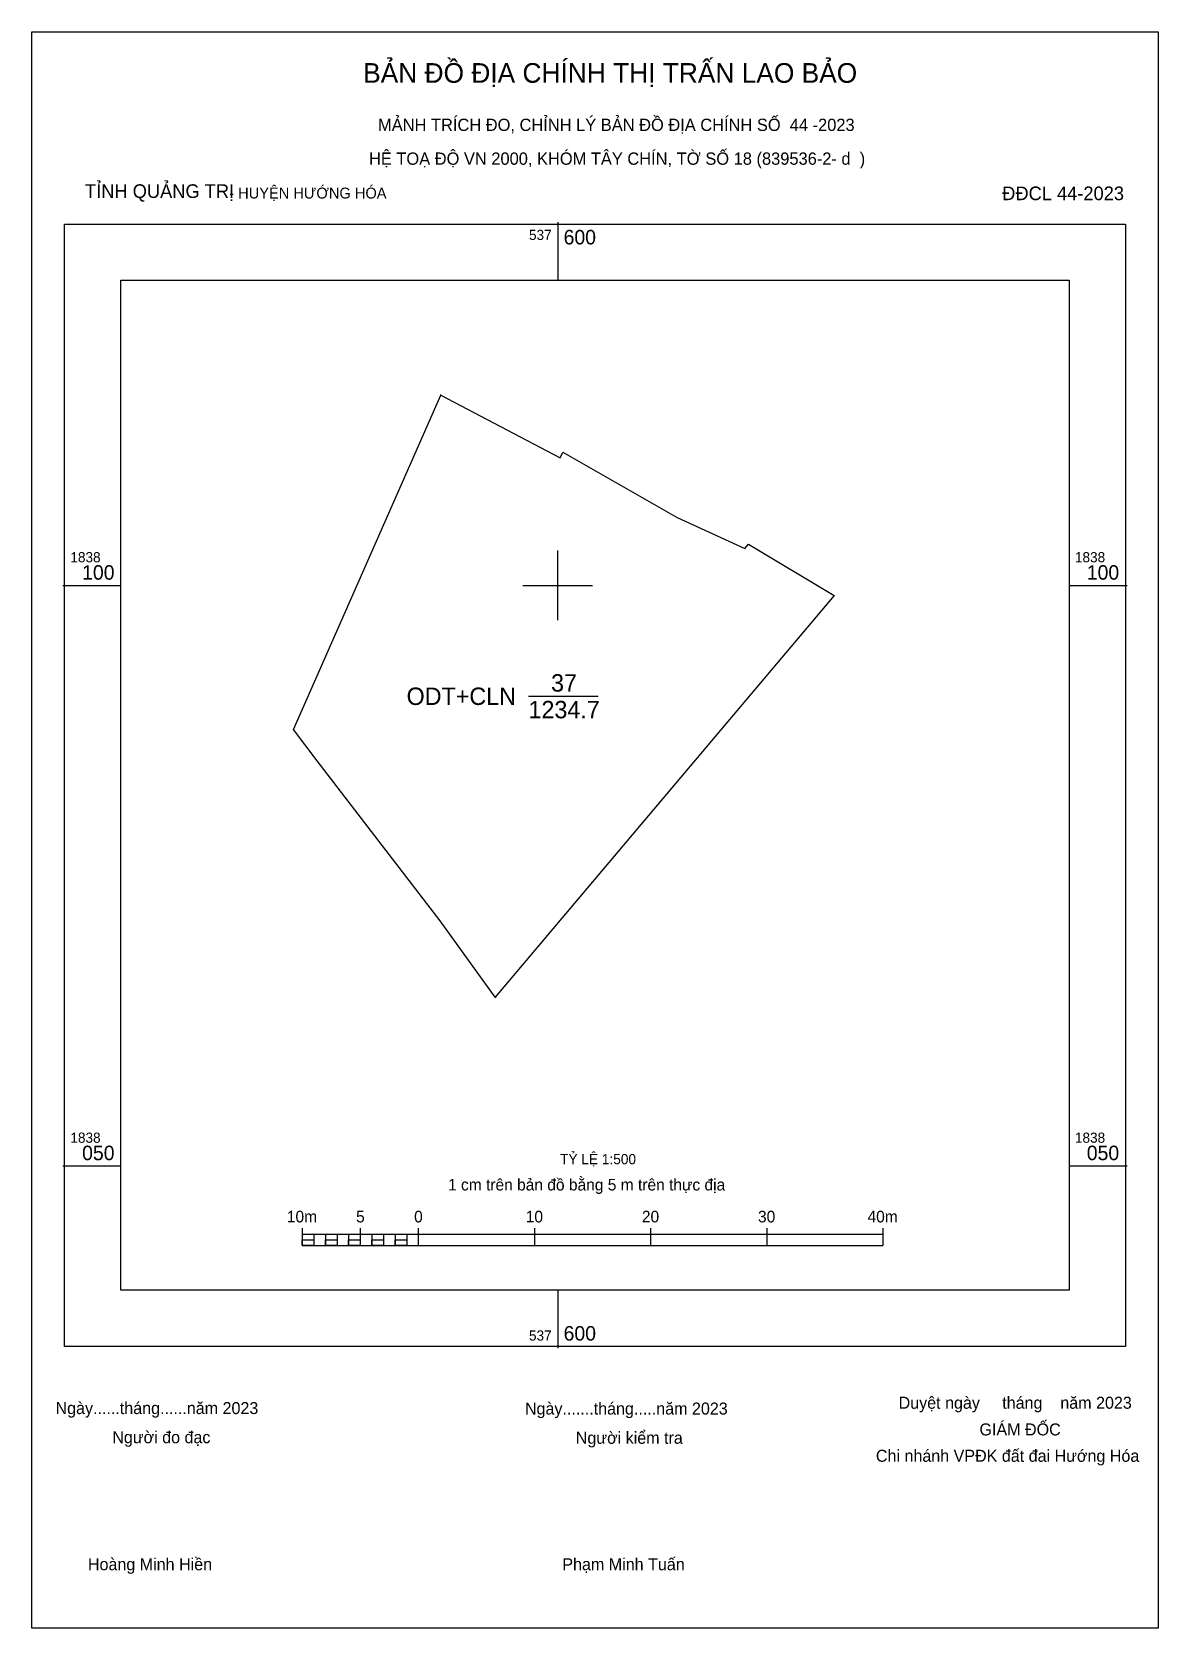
# Model space of a CAD drawing. Extents: x 537555 to 537652, y 1838010 to 1838148.
import ezdxf

# ---------------------------------------------------------------- set-up
doc = ezdxf.new("R2010")
doc.units = 0
for name, color, linetype in [('Level 1', 7, 'Continuous'), ('Level 10', 7, 'Continuous'), ('Level 13', 7, 'Continuous'), ('Level 27', 7, 'Continuous'), ('Level 6', 7, 'Continuous'), ('Level 62', 7, 'Continuous'), ('Level 63', 7, 'Continuous')]:
    doc.layers.add(name, color=color, linetype=linetype)

msp = doc.modelspace()

# ---------------------------------------------------------------- linework, layer by layer
at = {"layer": 'Level 1'}
msp.add_lwpolyline([(537554.72, 1838147.68), (537651.69, 1838147.68), (537651.69, 1838010.2), (537554.72, 1838010.2)], close=True, dxfattribs=at)
at = {"layer": 'Level 10'}
msp.add_line((537597.48, 1838090.46), (537603.48, 1838090.46), dxfattribs=at)
msp.add_lwpolyline([(537623.79, 1838099.15), (537594.61, 1838064.53), (537589.86, 1838071.11), (537579.29, 1838084.91), (537577.23, 1838087.6), (537589.92, 1838116.4), (537600.19, 1838110.99), (537600.42, 1838111.47), (537610.28, 1838105.85), (537616.11, 1838103.18), (537616.42, 1838103.55)], close=True, dxfattribs=at)
at = {"layer": 'Level 27'}
for p, q in [((537589.92, 1838116.4), (537589.94, 1838116.44)), ((537623.79, 1838099.15), (537623.83, 1838099.12)), ((537594.61, 1838064.53), (537594.64, 1838064.49))]:
    msp.add_line(p, q, dxfattribs=at)
at = {"layer": 'Level 62'}
msp.add_lwpolyline([(537562.37, 1838126.29), (537644.03, 1838126.29), (537644.03, 1838039.31), (537562.37, 1838039.31)], close=True, dxfattribs=at)
at = {"layer": 'Level 63'}
for p, q in [((537600, 1838131.29), (537600, 1838126.29)), ((537557.37, 1838100), (537562.37, 1838100)), ((537644.03, 1838100), (537649.03, 1838100)), ((537557.37, 1838050), (537562.37, 1838050)), ((537644.03, 1838050), (537649.03, 1838050)), ((537577.99, 1838044.64), (537577.99, 1838043.14)), ((537582.99, 1838044.64), (537582.99, 1838043.14)), ((537587.99, 1838044.64), (537587.99, 1838043.14)), ((537597.99, 1838044.64), (537597.99, 1838043.14)), ((537607.99, 1838044.64), (537607.99, 1838043.14)), ((537617.99, 1838044.64), (537617.99, 1838043.14)), ((537627.99, 1838044.64), (537627.99, 1838043.14)), ((537577.99, 1838044.14), (537627.99, 1838044.14)), ((537577.99, 1838043.14), (537627.99, 1838043.14)), ((537578.99, 1838044.14), (537578.99, 1838043.14)), ((537579.99, 1838044.14), (537579.99, 1838043.14)), ((537580.99, 1838044.14), (537580.99, 1838043.14)), ((537581.99, 1838044.14), (537581.99, 1838043.14)), ((537582.99, 1838044.14), (537582.99, 1838043.14)), ((537583.99, 1838044.14), (537583.99, 1838043.14)), ((537584.99, 1838044.14), (537584.99, 1838043.14)), ((537585.99, 1838044.14), (537585.99, 1838043.14)), ((537586.99, 1838044.14), (537586.99, 1838043.14)), ((537587.99, 1838044.14), (537587.99, 1838043.14)), ((537600, 1838039.31), (537600, 1838034.31))]:
    msp.add_line(p, q, dxfattribs=at)
for points in [[(537557.53, 1838131.13), (537648.88, 1838131.13), (537648.88, 1838034.46), (537557.53, 1838034.46)], [(537577.99, 1838043.64), (537578.99, 1838043.64), (537578.99, 1838043.14), (537577.99, 1838043.14)], [(537577.99, 1838043.64), (537578.99, 1838043.64), (537578.99, 1838043.14), (537577.99, 1838043.14)], [(537579.99, 1838043.64), (537580.99, 1838043.64), (537580.99, 1838043.14), (537579.99, 1838043.14)], [(537581.99, 1838043.64), (537582.99, 1838043.64), (537582.99, 1838043.14), (537581.99, 1838043.14)], [(537583.99, 1838043.64), (537584.99, 1838043.64), (537584.99, 1838043.14), (537583.99, 1838043.14)], [(537585.99, 1838043.64), (537586.99, 1838043.64), (537586.99, 1838043.14), (537585.99, 1838043.14)]]:
    msp.add_lwpolyline(points, close=True, dxfattribs=at)
for points in [[(537600, 1838097), (537600, 1838103)], [(537597, 1838100), (537603, 1838100)]]:
    msp.add_lwpolyline(points, dxfattribs=at)

# ---------------------------------------------------------------- texts
at = {"layer": 'Level 1'}
for s, height, p in [('BẢN ĐỒ ĐỊA CHÍNH THỊ TRẤN LAO BẢO', 1.694, (537583.24, 1838143.3)), (' MẢNH TRÍCH ĐO, CHỈNH LÝ BẢN ĐỒ ĐỊA CHÍNH SỐ  44 -2023', 1.058, (537584.13, 1838139.15)), ('TỈNH QUẢNG TRỊ', 1.176, (537559.29, 1838133.38)), (' - HUYỆN HƯỚNG HÓA', 0.9405, (537571.36, 1838133.33)), (' ĐĐCL 44-2023', 1.176, (537637.83, 1838133.19)), ('Ngày......tháng......năm 2023', 1.0348, (537556.75, 1838028.63)), ('Ngày.......tháng.....năm 2023', 1.0348, (537597.17, 1838028.59)), ('  Duyệt ngày     tháng    năm 2023', 1.0348, (537628.58, 1838029.09)), ('GIÁM ĐỐC', 1.035, (537636.31, 1838026.79)), ('Người đo đạc', 1.0348, (537561.64, 1838026.12)), ('Người kiểm tra', 1.0349, (537601.55, 1838026.07)), ('Chi nhánh VPĐK đất đai Hướng Hóa', 1.0349, (537627.39, 1838024.52)), ('Hoàng Minh Hiền', 1.0348, (537559.54, 1838015.18)), ('Phạm Minh Tuấn', 1.0348, (537600.39, 1838015.18))]:
    msp.add_text(s, height=height, dxfattribs=at).set_placement(p)
at = {"layer": 'Level 13'}
for s, p in [('37', (537599.42, 1838090.86)), ('ODT+CLN', (537586.98, 1838089.71)), ('1234.7', (537597.48, 1838088.56))]:
    msp.add_text(s, height=1.5, dxfattribs=at).set_placement(p)
at = {"layer": 'Level 6'}
for s, height, p in [(' HỆ TOẠ ĐỘ VN 2000, KHÓM TÂY CHÍN, TỜ SỐ 18 (839536-2- d  )', 1.058, (537583.35, 1838136.24)), ('TỶ LỆ 1:500', 0.879, (537600.2, 1838050.15))]:
    msp.add_text(s, height=height, dxfattribs=at).set_placement(p)
at = {"layer": 'Level 63'}
for s, height, p in [('537', 0.875, (537597.52, 1838129.76)), ('600', 1.25, (537600.5, 1838129.38)), ('1838', 0.875, (537558.03, 1838102)), ('1838', 0.875, (537644.53, 1838102)), ('100', 1.25, (537559.04, 1838100.5)), ('100', 1.25, (537645.55, 1838100.5)), ('D', 0.00501, (537579.29, 1838084.91)), ('D', 0.00501, (537579.29, 1838084.91)), ('D', 0.00501, (537579.29, 1838084.91)), ('1838', 0.875, (537558.03, 1838052)), ('1838', 0.875, (537644.53, 1838052)), ('050', 1.25, (537559.04, 1838050.5)), ('050', 1.25, (537645.55, 1838050.5)), ('1 cm trên bản đồ bằng 5 m trên thực địa', 1, (537590.55, 1838047.89)), ('10m', 1, (537576.67, 1838045.14)), ('5', 1, (537582.63, 1838045.14)), ('0', 1, (537587.63, 1838045.14)), ('10', 1, (537597.24, 1838045.14)), ('20', 1, (537607.24, 1838045.14)), ('30', 1, (537617.24, 1838045.14)), ('40m', 1, (537626.67, 1838045.14)), ('600', 1.25, (537600.5, 1838034.96)), ('537', 0.875, (537597.52, 1838034.96))]:
    msp.add_text(s, height=height, dxfattribs=at).set_placement(p)

doc.saveas('drawing.dxf')
